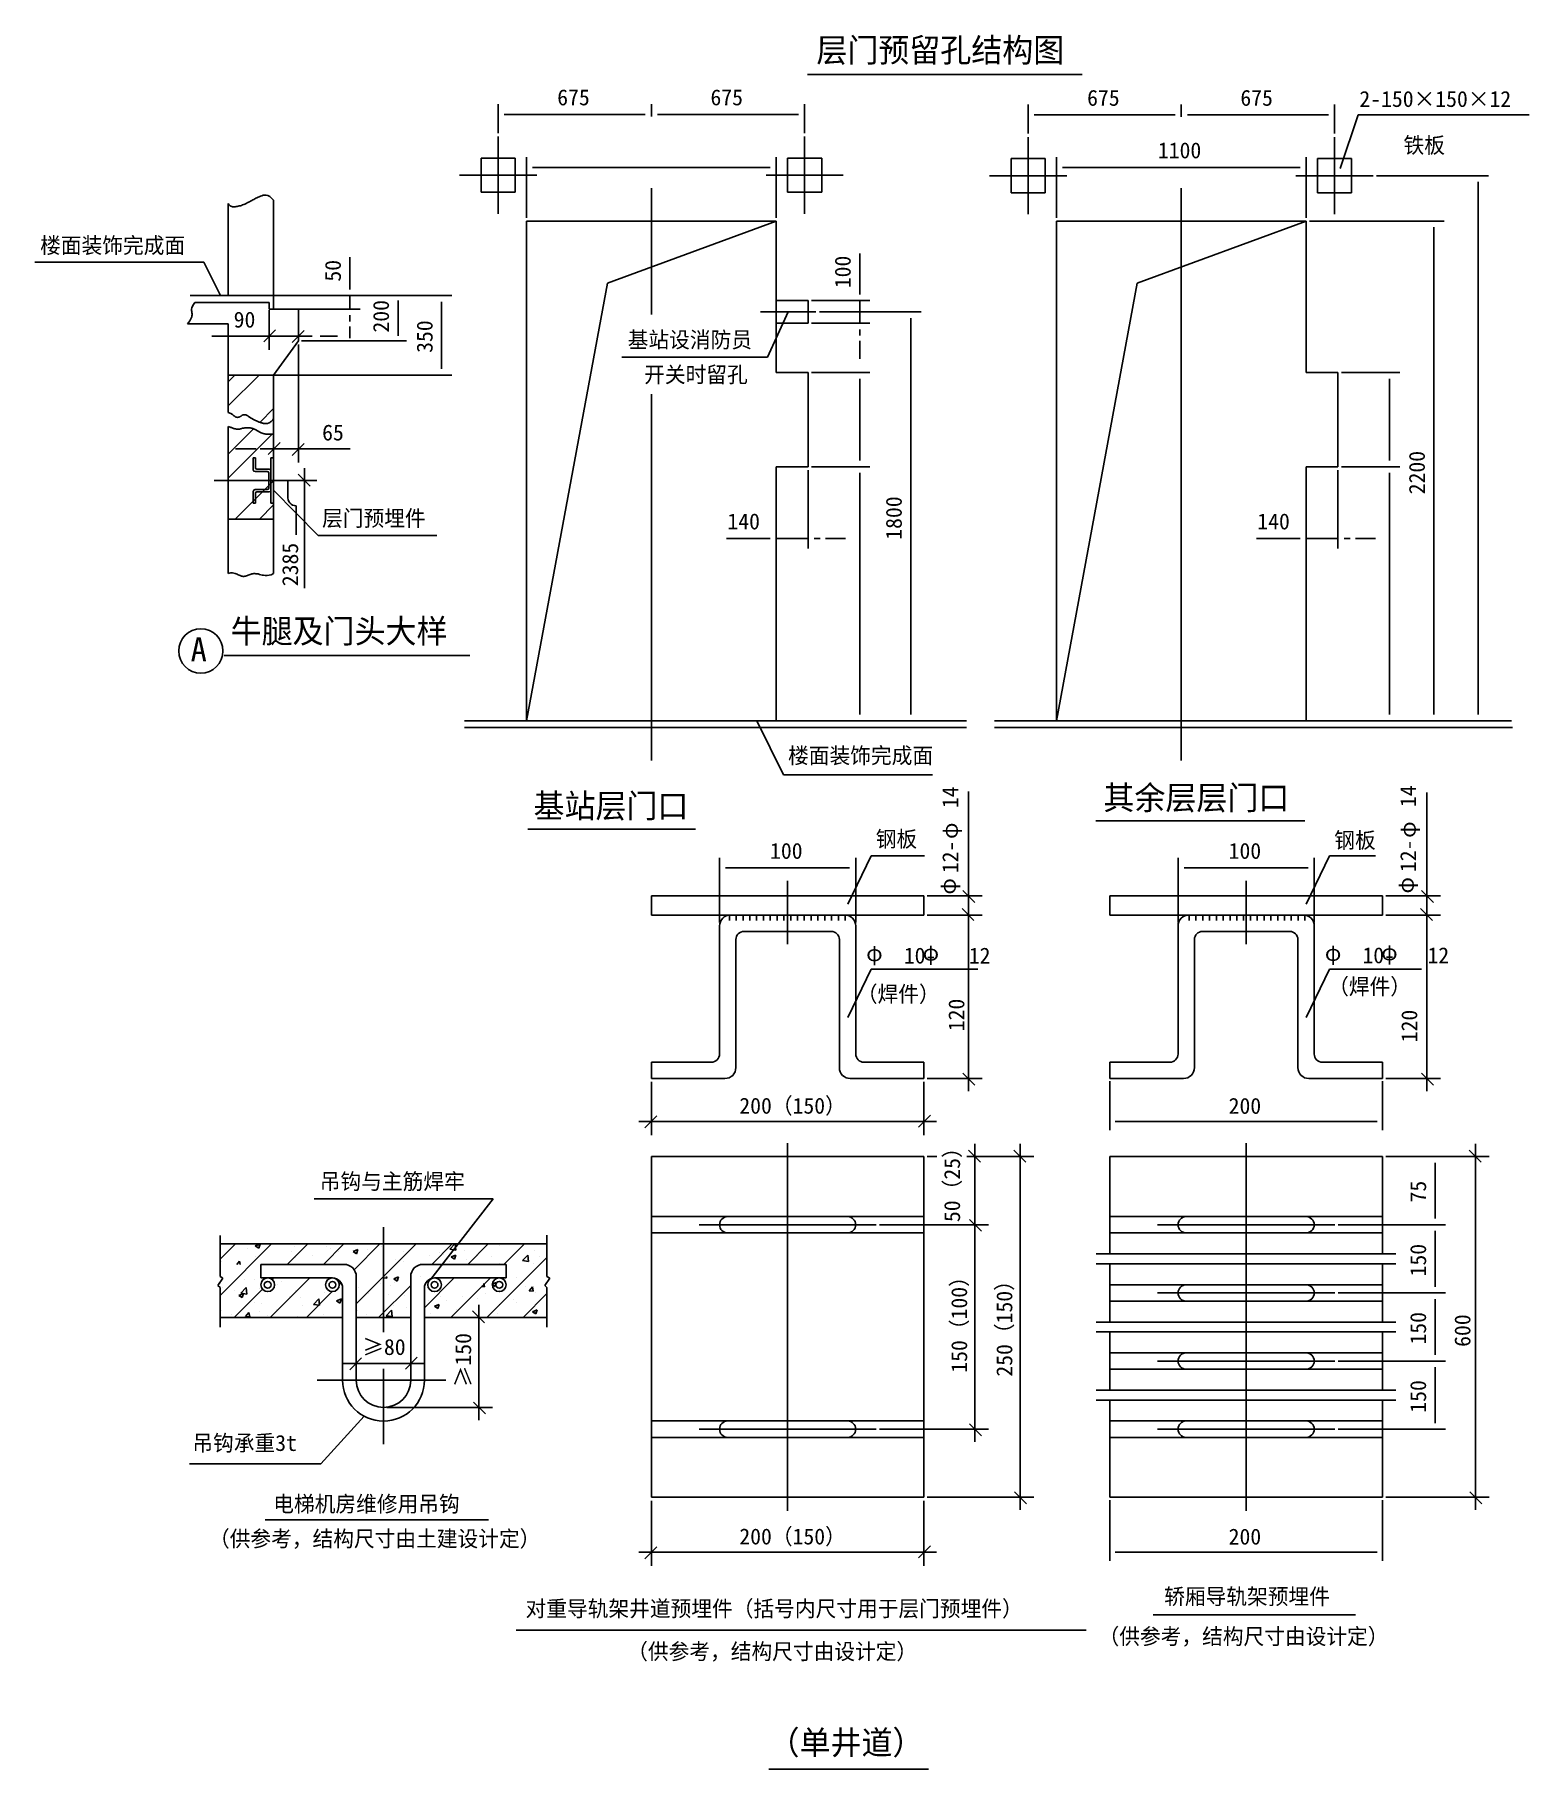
# Model space of a CAD drawing. Header units: metres. Extents: x 707 to 926, y 450 to 705.
import ezdxf

# ---------------------------------------------------------------- set-up
doc = ezdxf.new("R2010")
doc.units = ezdxf.units.M
for name, color, linetype in [('CEN', 1, 'Continuous'), ('DIM', 7, 'Continuous'), ('DSH', 4, 'Continuous'), ('TK', 3, 'Continuous')]:
    doc.layers.add(name, color=color, linetype=linetype)

# ---------------------------------------------------------------- blocks, each defined once
blk = doc.blocks.new('B')
at = {"color": 6}
blk.add_line((-2.34, 0), (2.33, 0), dxfattribs=at)
blk.add_lwpolyline([(-0.99, -1.02), (1.2, 1.18)], dxfattribs=at)
blk = doc.blocks.new('BLK')
at = {"layer": 'DIM', "color": 7}
blk.add_line((-3.2, 0), (-5.2, 0), dxfattribs=at)

msp = doc.modelspace()

# ---------------------------------------------------------------- linework, layer by layer
for p, q in [((735.18, 666.49), (735.18, 679.99)), ((741.85, 664.49), (741.85, 680.49)), ((778.98, 604.09), (778.98, 677.42)), ((778.98, 677.42), (815.66, 677.42)), ((815.66, 677.42), (790.85, 668.3)), ((815.66, 662.42), (815.66, 677.42)), ((856.79, 677.42), (893.47, 677.42)), ((856.79, 604.09), (856.79, 677.42)), ((893.47, 677.42), (868.66, 668.3)), ((893.47, 662.42), (893.47, 677.42)), ((790.85, 668.3), (778.98, 604.09)), ((868.66, 668.3), (856.79, 604.09)), ((730.29, 665.49), (741.18, 665.49)), ((741.18, 664.49), (741.18, 665.49)), ((729.18, 662.33), (735.18, 662.33)), ((735.18, 662.33), (735.18, 654.83)), ((741.18, 664.49), (745.52, 664.49)), ((745.52, 659.83), (745.52, 664.49)), ((745.52, 659.83), (745.52, 664.49)), ((815.66, 655.19), (815.66, 662.42)), ((893.47, 655.19), (893.47, 662.42)), ((741.85, 654.83), (745.52, 659.83)), ((735.18, 650.3), (739.71, 654.83)), ((735.18, 653.84), (736.17, 654.83)), ((735.18, 654.83), (741.85, 654.83)), ((735.18, 654.83), (735.18, 649.33)), ((741.85, 648.38), (741.85, 654.83)), ((815.66, 655.19), (820.32, 655.19)), ((820.32, 641.36), (820.32, 655.19)), ((893.47, 655.19), (898.13, 655.19)), ((898.13, 641.36), (898.13, 655.19)), ((739.83, 647.88), (741.85, 649.9)), ((735.18, 625.67), (735.18, 647.26)), ((735.18, 643.23), (738.88, 646.93)), ((735.18, 639.7), (741.64, 646.15)), ((741.85, 625.67), (741.85, 646.16)), ((738.85, 640.93), (738.85, 642.66)), ((738.85, 642.66), (739.18, 642.66)), ((739.18, 642.66), (739.18, 641.2)), ((741.85, 642.66), (741.45, 642.66)), ((741.45, 642.66), (741.45, 636)), ((741.85, 636), (741.85, 642.66)), ((741.85, 642.66), (741.85, 636)), ((736.22, 633.67), (741.85, 639.29)), ((740.92, 640.66), (739.12, 640.66)), ((741.18, 641), (739.38, 641)), ((741.12, 640.46), (741.12, 638.2)), ((741.85, 639.33), (743.93, 639.33)), ((743.93, 639.33), (743.93, 637.05)), ((815.66, 604.09), (815.66, 641.36)), ((815.66, 641.36), (820.32, 641.36)), ((893.47, 641.36), (898.13, 641.36)), ((893.47, 604.09), (893.47, 641.36)), ((738.85, 637.73), (738.85, 636)), ((740.92, 638), (739.12, 638)), ((739.18, 636), (739.18, 637.47)), ((741.18, 637.67), (739.38, 637.67)), ((738.85, 636), (739.18, 636)), ((739.76, 633.67), (741.85, 635.76)), ((741.45, 636), (741.85, 636)), ((745.15, 635.61), (745.15, 631.35)), ((735.18, 633.67), (741.85, 633.67)), ((734.56, 613.65), (770.67, 613.65)), ((769.89, 603.09), (843.6, 603.09)), ((847.7, 603.09), (923.74, 603.09)), ((862.58, 589.4), (893.26, 589.4)), ((779.18, 588.16), (803.77, 588.16)), ((797.32, 575.56), (797.32, 578.36)), ((797.32, 578.36), (837.32, 578.36)), ((837.32, 578.36), (837.32, 575.56)), ((864.65, 578.36), (904.65, 578.36)), ((864.65, 575.56), (864.65, 578.36)), ((904.65, 578.36), (904.65, 575.56)), ((837.32, 575.56), (797.32, 575.56)), ((808.77, 575.56), (808.77, 574.76)), ((809.77, 575.56), (809.77, 574.76)), ((810.77, 575.56), (810.77, 574.76)), ((811.77, 575.56), (811.77, 574.76)), ((812.77, 575.56), (812.77, 574.76)), ((813.77, 575.56), (813.77, 574.76)), ((814.77, 575.56), (814.77, 574.76)), ((815.77, 575.56), (815.77, 574.76)), ((816.77, 575.56), (816.77, 574.76)), ((817.77, 575.56), (817.77, 574.76)), ((818.77, 575.56), (818.77, 574.76)), ((819.77, 575.56), (819.77, 574.76)), ((820.77, 575.56), (820.77, 574.76)), ((821.77, 575.56), (821.77, 574.76)), ((822.77, 575.56), (822.77, 574.76)), ((823.77, 575.56), (823.77, 574.76)), ((824.77, 575.56), (824.77, 574.76)), ((825.77, 575.56), (825.77, 574.76)), ((904.65, 575.56), (864.65, 575.56)), ((876.28, 575.56), (876.28, 574.76)), ((877.28, 575.56), (877.28, 574.76)), ((878.28, 575.56), (878.28, 574.76)), ((879.28, 575.56), (879.28, 574.76)), ((880.28, 575.56), (880.28, 574.76)), ((881.28, 575.56), (881.28, 574.76)), ((882.28, 575.56), (882.28, 574.76)), ((883.28, 575.56), (883.28, 574.76)), ((884.28, 575.56), (884.28, 574.76)), ((885.28, 575.56), (885.28, 574.76)), ((886.28, 575.56), (886.28, 574.76)), ((887.28, 575.56), (887.28, 574.76)), ((888.28, 575.56), (888.28, 574.76)), ((889.28, 575.56), (889.28, 574.76)), ((890.28, 575.56), (890.28, 574.76)), ((891.28, 575.56), (891.28, 574.76)), ((892.28, 575.56), (892.28, 574.76)), ((893.28, 575.56), (893.28, 574.76)), ((807.32, 573.96), (807.32, 555.16)), ((823.72, 573.16), (810.92, 573.16)), ((827.32, 573.96), (827.32, 555.16)), ((874.65, 573.96), (874.65, 555.16)), ((891.05, 573.16), (878.25, 573.16)), ((894.65, 573.96), (894.65, 555.16)), ((809.72, 571.96), (809.72, 553.16)), ((824.92, 571.96), (824.92, 553.16)), ((877.05, 571.96), (877.05, 553.16)), ((892.25, 571.96), (892.25, 553.16)), ((797.32, 553.96), (806.12, 553.96)), ((797.32, 551.56), (797.32, 553.96)), ((837.32, 553.96), (828.52, 553.96)), ((837.32, 551.56), (837.32, 553.96)), ((864.65, 551.56), (864.65, 553.96)), ((864.65, 553.96), (873.45, 553.96)), ((904.65, 553.96), (895.85, 553.96)), ((904.65, 551.56), (904.65, 553.96)), ((808.12, 551.56), (797.32, 551.56)), ((826.52, 551.56), (837.32, 551.56)), ((875.45, 551.56), (864.65, 551.56)), ((893.85, 551.56), (904.65, 551.56)), ((797.32, 540.09), (837.32, 540.09)), ((797.32, 540.09), (797.32, 490.09)), ((837.32, 540.09), (837.32, 490.09)), ((864.65, 540.09), (864.65, 525.81)), ((864.65, 540.09), (904.65, 540.09)), ((904.65, 540.09), (904.65, 525.81)), ((733.98, 525.02), (736.24, 527.28)), ((733.98, 519.72), (741.55, 527.28)), ((781.98, 527.28), (733.98, 527.28)), ((739.15, 526.98), (739.85, 527.25)), ((739.56, 527.12), (739.56, 527.12)), ((739.65, 526.65), (739.85, 527.25)), ((743.85, 524.28), (746.85, 527.28)), ((749.15, 524.28), (752.15, 527.28)), ((753.67, 523.49), (757.46, 527.28)), ((753.98, 518.5), (762.76, 527.28)), ((760.12, 527.26), (760.12, 527.26)), ((765.06, 524.28), (768.06, 527.28)), ((767.7, 526.49), (768.46, 527.28)), ((768.59, 526.35), (768.49, 527.28)), ((770.37, 524.28), (773.37, 527.28)), ((775.67, 524.28), (778.67, 527.28)), ((734.17, 524.77), (734.17, 524.77)), ((736.44, 524.28), (736.83, 524.75)), ((736.92, 524.28), (736.83, 524.75)), ((738.05, 526.63), (738.05, 526.63)), ((739.15, 526.98), (739.65, 526.65)), ((739.22, 525.41), (739.22, 525.41)), ((744.41, 526.16), (744.41, 526.16)), ((744.9, 526.9), (744.9, 526.9)), ((745.01, 525.27), (745.01, 525.27)), ((747.52, 525.6), (747.52, 525.6)), ((749.55, 526.87), (749.55, 526.87)), ((750.24, 526.67), (750.24, 526.67)), ((751.31, 526.1), (751.31, 526.1)), ((753.53, 526.18), (754.23, 526.45)), ((753.53, 526.18), (754.02, 525.85)), ((754.02, 525.85), (754.23, 526.45)), ((755.58, 526.45), (755.58, 526.45)), ((757.62, 526.93), (757.62, 526.93)), ((759.67, 524.93), (759.67, 524.93)), ((760.91, 526.22), (760.91, 526.22)), ((760.96, 524.67), (760.96, 524.67)), ((764.8, 525.63), (764.8, 525.63)), ((766.25, 526), (766.25, 526)), ((766.79, 525.67), (766.79, 525.67)), ((767.6, 524.65), (767.6, 524.65)), ((767.7, 526.49), (768.59, 526.35)), ((767.9, 525.38), (768.6, 525.65)), ((767.9, 525.38), (768.39, 525.05)), ((768.39, 525.05), (768.6, 525.65)), ((769.85, 526.27), (769.85, 526.27)), ((770.1, 524.98), (770.1, 524.98)), ((771.59, 525.77), (771.59, 525.77)), ((772.63, 526.67), (772.63, 526.67)), ((773.17, 516.48), (781.98, 525.29)), ((773.89, 525.48), (773.89, 525.48)), ((775.05, 527.02), (775.05, 527.02)), ((776.93, 525.55), (776.93, 525.55)), ((778.38, 524.84), (779.15, 525.65)), ((778.38, 524.84), (779.27, 524.7)), ((779.27, 524.7), (779.15, 525.65)), ((780.2, 526.31), (780.2, 526.31)), ((780.85, 525.48), (780.85, 525.48)), ((737.61, 522.01), (737.61, 522.01)), ((738.7, 524.44), (738.7, 524.44)), ((739.1, 522.08), (739.1, 522.08)), ((752.18, 524.28), (739.98, 524.28)), ((739.98, 522.28), (739.98, 524.28)), ((750.48, 522.28), (739.98, 522.28)), ((741.35, 516.48), (747.15, 522.28)), ((741.62, 522.05), (741.85, 522.28)), ((753.98, 507.28), (753.98, 522.48)), ((757.87, 522.29), (758.03, 522.48)), ((757.87, 522.29), (758.47, 522.24)), ((758.47, 522.24), (758.42, 522.48)), ((759.49, 522.16), (760.2, 522.43)), ((759.49, 522.16), (759.99, 521.82)), ((759.99, 521.82), (760.2, 522.43)), ((761.98, 507.28), (761.98, 522.48)), ((763.36, 522.47), (763.36, 522.47)), ((775.98, 524.28), (763.78, 524.28)), ((763.98, 517.9), (768.37, 522.28)), ((775.98, 522.28), (765.48, 522.28)), ((767.87, 516.48), (773.67, 522.28)), ((775.02, 524.48), (775.02, 524.48)), ((775.98, 522.28), (775.98, 524.28)), ((777.57, 522.36), (777.57, 522.36)), ((780.06, 524.4), (780.06, 524.4)), ((864.65, 524.37), (864.65, 515.81)), ((904.65, 524.37), (904.65, 515.81)), ((734.05, 521.44), (734.05, 521.44)), ((734.38, 520.9), (734.38, 520.9)), ((736.05, 516.48), (740.21, 520.64)), ((736.07, 520.5), (736.07, 520.5)), ((736.72, 519.73), (737.42, 520)), ((736.72, 519.73), (737.22, 519.4)), ((737.01, 520.06), (737.79, 520.87)), ((737.01, 520.06), (737.9, 519.92)), ((737.22, 519.4), (737.42, 520)), ((737.63, 520.67), (737.63, 520.67)), ((737.9, 519.92), (737.79, 520.87)), ((739.72, 520.67), (739.72, 520.67)), ((742.38, 521.33), (742.38, 521.33)), ((742.95, 521.79), (742.95, 521.79)), ((744.17, 519.5), (744.17, 519.5)), ((745.06, 520.45), (745.06, 520.45)), ((745.86, 519.47), (745.86, 519.47)), ((746.66, 516.48), (750.46, 520.28)), ((749.3, 520.21), (749.3, 520.21)), ((750.4, 520.22), (750.4, 520.22)), ((751.48, 521.31), (751.75, 521.58)), ((751.98, 507.28), (751.98, 520.78)), ((754.35, 520.85), (754.35, 520.85)), ((755.74, 519.99), (755.74, 519.99)), ((757.26, 516.48), (761.98, 521.2)), ((757.53, 521.47), (757.53, 521.47)), ((758.65, 519.87), (758.65, 519.87)), ((758.97, 521.11), (758.97, 521.11)), ((759.55, 521.6), (759.55, 521.6)), ((761.08, 519.77), (761.08, 519.77)), ((763.98, 507.28), (763.98, 520.78)), ((766.41, 519.54), (766.41, 519.54)), ((769.61, 519.61), (769.61, 519.61)), ((772.38, 521.02), (772.81, 520.98)), ((772.81, 520.98), (772.72, 521.48)), ((773.01, 519.98), (773.01, 519.98)), ((773.87, 521.36), (774.57, 521.63)), ((773.87, 521.36), (774.36, 521.02)), ((774.36, 521.02), (774.57, 521.63)), ((774.81, 520.36), (774.81, 520.36)), ((774.98, 520.44), (774.98, 520.44)), ((778.48, 516.48), (781.98, 519.99)), ((778.84, 520.98), (778.84, 520.98)), ((779.39, 520.41), (779.87, 520.98)), ((779.39, 520.41), (779.98, 520.36)), ((779.98, 520.36), (779.87, 520.98)), ((779.94, 521.07), (779.94, 521.07)), ((780.32, 520.21), (780.32, 520.21)), ((734.2, 517.47), (734.2, 517.47)), ((735.62, 516.93), (735.62, 516.93)), ((737.74, 516.65), (738.22, 517.23)), ((738.34, 516.6), (738.22, 517.23)), ((738.97, 518.75), (738.97, 518.75)), ((739.75, 517.39), (739.75, 517.39)), ((740.03, 518.47), (740.03, 518.47)), ((742.26, 517.71), (742.26, 517.71)), ((746.04, 518.21), (746.04, 518.21)), ((747.68, 518.4), (748.46, 519.22)), ((747.68, 518.4), (748.57, 518.27)), ((748.57, 518.27), (748.46, 519.22)), ((751.09, 518.93), (751.79, 519.2)), ((751.09, 518.93), (751.59, 518.6)), ((751.59, 518.6), (751.79, 519.2)), ((754.23, 517.52), (754.23, 517.52)), ((754.86, 519.37), (754.86, 519.37)), ((755.51, 516.97), (755.51, 516.97)), ((758.36, 516.75), (759.14, 517.56)), ((759.25, 516.61), (759.14, 517.56)), ((759.43, 518.27), (759.43, 518.27)), ((761.35, 517.97), (761.35, 517.97)), ((764.56, 518.97), (764.56, 518.97)), ((764.84, 517.09), (764.84, 517.09)), ((765.46, 518.13), (766.16, 518.4)), ((765.46, 518.13), (765.96, 517.8)), ((765.96, 517.8), (766.16, 518.4)), ((767.18, 518.97), (767.18, 518.97)), ((768.63, 517.59), (768.63, 517.59)), ((771.75, 519.32), (771.75, 519.32)), ((774.68, 517.03), (774.68, 517.03)), ((774.94, 518.42), (774.94, 518.42)), ((777.09, 519.09), (777.09, 519.09)), ((777.44, 518.75), (777.44, 518.75)), ((779.82, 517.74), (779.82, 517.74)), ((779.84, 517.33), (780.54, 517.6)), ((779.84, 517.33), (780.33, 517)), ((780.33, 517), (780.54, 517.6)), ((781.23, 519.25), (781.23, 519.25)), ((751.98, 516.48), (733.98, 516.48)), ((737.74, 516.65), (738.34, 516.6)), ((740.96, 516.71), (740.96, 516.71)), ((745.29, 516.48), (745.39, 516.6)), ((745.42, 516.48), (745.39, 516.6)), ((746.3, 516.48), (746.3, 516.48)), ((749.18, 516.88), (749.18, 516.88)), ((751.96, 516.48), (751.98, 516.5)), ((761.98, 516.48), (753.98, 516.48)), ((758.36, 516.75), (759.25, 516.61)), ((781.98, 516.48), (763.98, 516.48)), ((864.65, 514.37), (864.65, 505.81)), ((904.65, 514.37), (904.65, 505.81)), ((864.65, 504.37), (864.65, 490.09)), ((904.65, 504.37), (904.65, 490.09)), ((797.32, 490.09), (837.32, 490.09)), ((864.65, 490.09), (904.65, 490.09)), ((814.58, 450.16), (837.99, 450.16))]:
    msp.add_line(p, q)
for centre in [(740.98, 521.28), (750.48, 521.28), (765.48, 521.28), (774.98, 521.28)]:
    msp.add_circle(centre, 1)
for centre, radius, start, end in [((739.12, 640.93), 0.27, 180, 270), ((739.38, 641.2), 0.2, 180, 270), ((740.92, 640.46), 0.2, 0, 90), ((741.18, 640.73), 0.27, 0, 90), ((739.12, 637.73), 0.27, 90, 180), ((739.38, 637.47), 0.2, 90, 180), ((740.92, 638.2), 0.2, 270, 0), ((741.18, 637.93), 0.27, 270, 0), ((745.21, 636.9), 1.29, 173.14, 267.38), ((808.92, 573.96), 1.6, 90, 180), ((825.72, 573.96), 1.6, 0, 90), ((876.25, 573.96), 1.6, 90, 180), ((893.05, 573.96), 1.6, 0, 90), ((810.92, 571.96), 1.2, 90, 180), ((823.72, 571.96), 1.2, 0, 90), ((878.25, 571.96), 1.2, 90, 180), ((891.05, 571.96), 1.2, 0, 90), ((806.12, 555.16), 1.2, 270, 0), ((828.52, 555.16), 1.2, 180, 270), ((873.45, 555.16), 1.2, 270, 0), ((895.85, 555.16), 1.2, 180, 270), ((808.12, 553.16), 1.6, 270, 0), ((826.52, 553.16), 1.6, 180, 270), ((875.45, 553.16), 1.6, 270, 0), ((893.85, 553.16), 1.6, 180, 270), ((750.48, 520.78), 1.5, 0, 90), ((752.18, 522.48), 1.8, 0, 90), ((763.78, 522.48), 1.8, 90, 180), ((765.48, 520.78), 1.5, 90, 180), ((757.98, 507.28), 6, 180, 0), ((757.98, 507.28), 4, 180, 0)]:
    msp.add_arc(centre, radius, start, end)
at = {"layer": 'CEN'}
for p, q in [((774.82, 678.5), (774.82, 689.83)), ((819.82, 678.5), (819.82, 689.83)), ((852.63, 678.42), (852.63, 689.76)), ((897.63, 678.42), (897.63, 689.76)), ((780.49, 684.16), (769.15, 684.16)), ((814.15, 684.16), (825.49, 684.16)), ((858.3, 684.09), (846.96, 684.09)), ((891.96, 684.09), (903.3, 684.09)), ((797.32, 663.71), (797.32, 682.25)), ((875.13, 598.26), (875.13, 682.25)), ((729.59, 666.49), (751.47, 666.49)), ((813.32, 664.09), (821.48, 664.09)), ((797.32, 598.26), (797.32, 652.04)), ((733.13, 639.33), (748.17, 639.33)), ((769.89, 604.09), (843.6, 604.09)), ((847.7, 604.09), (923.59, 604.09)), ((817.32, 571.27), (817.32, 580.59)), ((884.65, 571.27), (884.65, 580.59)), ((817.32, 542.09), (817.32, 488.09)), ((884.65, 542.09), (884.65, 488.09)), ((757.98, 514.34), (757.98, 529.74)), ((804.32, 530.09), (830.32, 530.09)), ((871.65, 530.09), (897.65, 530.09)), ((862.65, 525.81), (906.65, 525.81)), ((862.65, 524.37), (906.65, 524.37)), ((871.65, 520.09), (897.65, 520.09)), ((862.65, 515.81), (906.65, 515.81)), ((862.65, 514.37), (906.65, 514.37)), ((871.65, 510.09), (897.65, 510.09)), ((748.25, 507.28), (767.12, 507.28)), ((757.98, 497.88), (757.98, 508.94)), ((862.65, 505.81), (906.65, 505.81)), ((862.65, 504.37), (906.65, 504.37)), ((804.32, 500.09), (830.32, 500.09)), ((871.65, 500.09), (897.65, 500.09))]:
    msp.add_line(p, q, dxfattribs=at)
at = {"layer": 'DIM'}
for p, q in [((820.26, 698.94), (860.55, 698.94)), ((774.82, 690.33), (774.82, 694.59)), ((775.72, 693.09), (796.42, 693.09)), ((797.32, 692.8), (797.32, 694.59)), ((797.32, 692.8), (797.32, 694.59)), ((818.92, 693.09), (798.22, 693.09)), ((819.82, 690.33), (819.82, 694.59)), ((852.63, 690.26), (852.63, 694.52)), ((853.53, 693.02), (874.23, 693.02)), ((875.13, 692.73), (875.13, 694.52)), ((875.13, 692.73), (875.13, 694.52)), ((896.73, 693.02), (876.03, 693.02)), ((897.63, 690.26), (897.63, 694.52)), ((898.47, 685.14), (901.1, 693.02)), ((901.1, 693.02), (926.23, 693.02)), ((778.98, 677.92), (778.98, 686.81)), ((814.76, 685.31), (779.88, 685.31)), ((815.66, 677.92), (815.66, 686.81)), ((856.79, 677.92), (856.79, 686.81)), ((892.57, 685.31), (857.69, 685.31)), ((893.47, 677.92), (893.47, 686.81)), ((903.8, 684.09), (920.22, 684.09)), ((918.72, 683.19), (918.72, 604.99)), ((735.18, 679.99), (735.27, 679.85)), ((735.27, 679.85), (735.36, 679.75)), ((737.3, 679.79), (737.47, 679.86)), ((737.47, 679.86), (737.64, 679.93)), ((737.64, 679.93), (737.81, 680.01)), ((737.81, 680.01), (737.98, 680.09)), ((737.98, 680.09), (738.14, 680.18)), ((738.14, 680.18), (738.31, 680.26)), ((738.31, 680.26), (738.47, 680.35)), ((738.47, 680.35), (738.63, 680.44)), ((738.63, 680.44), (738.79, 680.52)), ((738.79, 680.52), (738.94, 680.61)), ((738.94, 680.61), (739.09, 680.69)), ((739.09, 680.69), (739.24, 680.77)), ((739.24, 680.77), (739.4, 680.85)), ((739.4, 680.85), (739.56, 680.93)), ((739.56, 680.93), (739.73, 681)), ((739.73, 681), (739.91, 681.08)), ((739.91, 681.08), (740.1, 681.15)), ((740.1, 681.15), (740.31, 681.21)), ((740.31, 681.21), (740.53, 681.23)), ((740.53, 681.23), (740.76, 681.22)), ((740.76, 681.22), (741.01, 681.16)), ((741.01, 681.16), (741.27, 681.02)), ((741.27, 681.02), (741.55, 680.8)), ((741.55, 680.8), (741.85, 680.49)), ((735.36, 679.75), (735.46, 679.66)), ((735.46, 679.66), (735.57, 679.6)), ((735.57, 679.6), (735.69, 679.56)), ((735.69, 679.56), (735.81, 679.54)), ((735.81, 679.54), (735.94, 679.53)), ((735.94, 679.53), (736.07, 679.53)), ((736.07, 679.53), (736.21, 679.54)), ((736.21, 679.54), (736.36, 679.55)), ((736.36, 679.55), (736.5, 679.57)), ((736.5, 679.57), (736.66, 679.6)), ((736.66, 679.6), (736.81, 679.64)), ((736.81, 679.64), (736.97, 679.68)), ((736.97, 679.68), (737.13, 679.73)), ((737.13, 679.73), (737.3, 679.79)), ((893.97, 677.42), (913.72, 677.42)), ((912.22, 604.99), (912.22, 676.52)), ((827.91, 667.56), (827.91, 672.65)), ((706.76, 671.39), (731.58, 671.39)), ((731.58, 671.39), (734.05, 666.49)), ((753.05, 668.29), (753.05, 672.13)), ((753.05, 667.39), (753.05, 668.29)), ((827.91, 666.66), (827.91, 667.56)), ((729.8, 664.5), (729.84, 664.71)), ((729.84, 664.71), (729.93, 664.94)), ((729.93, 664.94), (730.07, 665.2)), ((730.07, 665.2), (730.29, 665.49)), ((746.51, 666.49), (754.55, 666.49)), ((746.6, 666.49), (761.38, 666.49)), ((753.05, 664.49), (753.05, 666.49)), ((754.58, 666.49), (768.02, 666.49)), ((760.14, 665.75), (760.14, 660.57)), ((766.52, 665.59), (766.52, 655.73)), ((820.82, 665.76), (829.41, 665.76)), ((827.91, 662.42), (827.91, 665.76)), ((729.18, 662.33), (729.38, 662.58)), ((729.38, 662.58), (729.54, 662.8)), ((729.54, 662.8), (729.66, 663)), ((729.66, 663), (729.75, 663.18)), ((729.75, 663.18), (729.82, 663.35)), ((729.8, 664.31), (729.8, 664.5)), ((729.82, 664.13), (729.8, 664.31)), ((729.85, 663.97), (729.82, 664.13)), ((729.82, 663.35), (729.86, 663.51)), ((729.87, 663.82), (729.85, 663.97)), ((729.86, 663.51), (729.87, 663.67)), ((729.87, 663.67), (729.87, 663.82)), ((741.18, 664.33), (741.18, 658.54)), ((745.52, 664.49), (754.55, 664.49)), ((745.52, 660.33), (745.52, 662.54)), ((753.05, 663.59), (753.05, 662.69)), ((817.4, 664.09), (814.35, 657.45)), ((820.82, 662.42), (829.41, 662.42)), ((821.98, 664.09), (836.91, 664.09)), ((835.41, 663.19), (835.41, 604.99)), ((739.18, 660.54), (732.77, 660.54)), ((737.98, 660.54), (735.98, 660.54)), ((740.18, 660.54), (739.18, 660.54)), ((741.18, 660.54), (745.52, 660.54)), ((745.93, 659.83), (761.38, 659.83)), ((746.52, 660.54), (747.52, 660.54)), ((748.68, 660.54), (751.22, 660.54)), ((748.72, 660.54), (750.72, 660.54)), ((753.05, 661.61), (753.05, 660.22)), ((827.91, 661.52), (827.91, 660.62)), ((745.52, 659.33), (745.52, 641.97)), ((814.35, 657.45), (792.97, 657.45)), ((827.91, 659.22), (827.91, 657.19)), ((741.85, 654.83), (768.02, 654.83)), ((820.82, 655.19), (829.41, 655.19)), ((898.63, 655.19), (907.22, 655.19)), ((741.85, 654.33), (741.85, 641.97)), ((827.91, 654.29), (827.91, 642.26)), ((905.72, 654.29), (905.72, 642.26)), ((735.18, 649.33), (735.32, 649.29)), ((735.18, 647.26), (735.34, 647.22)), ((735.32, 649.29), (735.44, 649.25)), ((735.34, 647.22), (735.47, 647.18)), ((735.44, 649.25), (735.55, 649.2)), ((735.47, 647.18), (735.57, 647.14)), ((735.55, 649.2), (735.64, 649.14)), ((735.57, 647.14), (735.67, 647.11)), ((735.64, 649.14), (735.72, 649.09)), ((735.67, 647.11), (735.74, 647.08)), ((735.72, 649.09), (735.8, 649.03)), ((735.74, 647.08), (735.81, 647.05)), ((735.8, 649.03), (735.86, 648.98)), ((735.81, 647.05), (735.87, 647.02)), ((735.86, 648.98), (735.92, 648.93)), ((735.87, 647.02), (735.93, 647)), ((735.92, 648.93), (735.97, 648.88)), ((735.93, 647), (735.98, 646.98)), ((735.97, 648.88), (736.03, 648.83)), ((735.98, 646.98), (736.04, 646.96)), ((736.03, 648.83), (736.08, 648.79)), ((736.04, 646.96), (736.1, 646.95)), ((736.08, 648.79), (736.13, 648.75)), ((736.1, 646.95), (736.15, 646.94)), ((736.13, 648.75), (736.18, 648.72)), ((736.15, 646.94), (736.21, 646.93)), ((736.18, 648.72), (736.22, 648.69)), ((736.21, 646.93), (736.26, 646.92)), ((736.22, 648.69), (736.27, 648.67)), ((736.26, 646.92), (736.32, 646.91)), ((736.27, 648.67), (736.32, 648.65)), ((736.32, 648.65), (736.37, 648.63)), ((736.32, 646.91), (736.37, 646.9)), ((736.37, 648.63), (736.42, 648.62)), ((736.37, 646.9), (736.43, 646.89)), ((736.42, 648.62), (736.47, 648.62)), ((736.43, 646.89), (736.48, 646.89)), ((736.47, 648.62), (736.53, 648.61)), ((736.48, 646.89), (736.53, 646.88)), ((736.53, 648.61), (736.58, 648.61)), ((736.53, 646.88), (736.59, 646.87)), ((736.58, 648.61), (736.63, 648.62)), ((736.59, 646.87), (736.64, 646.87)), ((736.63, 648.62), (736.69, 648.63)), ((736.64, 646.87), (736.69, 646.87)), ((736.69, 648.63), (736.74, 648.64)), ((736.69, 646.87), (736.74, 646.87)), ((736.74, 648.64), (736.79, 648.66)), ((736.74, 646.87), (736.8, 646.88)), ((736.79, 648.66), (736.84, 648.68)), ((736.8, 646.88), (736.85, 646.89)), ((736.84, 648.68), (736.89, 648.7)), ((736.85, 646.89), (736.9, 646.9)), ((736.89, 648.7), (736.93, 648.73)), ((736.9, 646.9), (736.95, 646.92)), ((736.93, 648.73), (736.98, 648.75)), ((736.95, 646.92), (737.01, 646.94)), ((736.98, 648.75), (737.02, 648.78)), ((737.01, 646.94), (737.06, 646.95)), ((737.02, 648.78), (737.07, 648.81)), ((737.06, 646.95), (737.11, 646.97)), ((737.07, 648.81), (737.11, 648.84)), ((737.11, 648.84), (737.15, 648.87)), ((737.11, 646.97), (737.16, 646.99)), ((737.15, 648.87), (737.2, 648.89)), ((737.16, 646.99), (737.21, 647.01)), ((737.2, 648.89), (737.24, 648.92)), ((737.21, 647.01), (737.26, 647.02)), ((737.24, 648.92), (737.28, 648.94)), ((737.26, 647.02), (737.31, 647.03)), ((737.28, 648.94), (737.32, 648.96)), ((737.31, 647.03), (737.37, 647.04)), ((737.32, 648.96), (737.37, 648.98)), ((737.37, 648.98), (737.42, 648.99)), ((737.37, 647.04), (737.42, 647.04)), ((737.42, 648.99), (737.47, 649)), ((737.42, 647.04), (737.47, 647.05)), ((737.47, 649), (737.53, 649)), ((737.47, 647.05), (737.52, 647.05)), ((737.52, 647.05), (737.57, 647.06)), ((737.53, 649), (737.59, 649)), ((737.57, 647.06), (737.63, 647.06)), ((737.59, 649), (737.65, 648.99)), ((737.63, 647.06), (737.68, 647.07)), ((737.65, 648.99), (737.71, 648.98)), ((737.68, 647.07), (737.74, 647.08)), ((737.71, 648.98), (737.78, 648.96)), ((737.74, 647.08), (737.79, 647.08)), ((737.78, 648.96), (737.85, 648.94)), ((737.79, 647.08), (737.85, 647.09)), ((737.85, 648.94), (737.91, 648.91)), ((737.85, 647.09), (737.91, 647.1)), ((737.91, 648.91), (737.98, 648.88)), ((737.91, 647.1), (737.97, 647.1)), ((737.97, 647.1), (738.03, 647.1)), ((737.98, 648.88), (738.05, 648.84)), ((738.03, 647.1), (738.09, 647.1)), ((738.05, 648.84), (738.11, 648.8)), ((738.09, 647.1), (738.16, 647.1)), ((738.11, 648.8), (738.18, 648.75)), ((738.16, 647.1), (738.22, 647.09)), ((738.18, 648.75), (738.25, 648.7)), ((738.22, 647.09), (738.29, 647.09)), ((738.25, 648.7), (738.32, 648.65)), ((738.29, 647.09), (738.36, 647.08)), ((738.32, 648.65), (738.39, 648.59)), ((738.36, 647.08), (738.43, 647.06)), ((738.39, 648.59), (738.47, 648.54)), ((738.43, 647.06), (738.5, 647.05)), ((738.47, 648.54), (738.55, 648.49)), ((738.5, 647.05), (738.57, 647.03)), ((738.55, 648.49), (738.63, 648.43)), ((738.57, 647.03), (738.65, 647.01)), ((738.63, 648.43), (738.72, 648.38)), ((738.65, 647.01), (738.73, 646.98)), ((738.72, 648.38), (738.81, 648.33)), ((738.73, 646.98), (738.81, 646.96)), ((738.81, 648.33), (738.91, 648.29)), ((738.81, 646.96), (738.89, 646.93)), ((738.89, 646.93), (738.97, 646.9)), ((738.91, 648.29), (739, 648.24)), ((738.97, 646.9), (739.06, 646.86)), ((739, 648.24), (739.1, 648.19)), ((739.06, 646.86), (739.15, 646.82)), ((739.1, 648.19), (739.2, 648.15)), ((739.15, 646.82), (739.23, 646.78)), ((739.2, 648.15), (739.31, 648.1)), ((739.23, 646.78), (739.32, 646.74)), ((739.31, 648.1), (739.41, 648.05)), ((739.41, 648.05), (739.51, 648.01)), ((739.51, 648.01), (739.61, 647.97)), ((739.61, 647.97), (739.72, 647.92)), ((739.72, 647.92), (739.82, 647.89)), ((739.82, 647.89), (739.91, 647.85)), ((739.91, 647.85), (740.01, 647.82)), ((740.01, 647.82), (740.1, 647.79)), ((740.1, 647.79), (740.19, 647.76)), ((740.19, 647.76), (740.28, 647.74)), ((740.28, 647.74), (740.36, 647.73)), ((740.36, 647.73), (740.44, 647.71)), ((740.44, 647.71), (740.51, 647.7)), ((740.51, 647.7), (740.59, 647.7)), ((740.59, 647.7), (740.66, 647.7)), ((740.66, 647.7), (740.73, 647.7)), ((740.73, 647.7), (740.79, 647.7)), ((740.79, 647.7), (740.86, 647.71)), ((740.86, 647.71), (740.92, 647.72)), ((740.92, 647.72), (740.98, 647.73)), ((740.98, 647.73), (741.04, 647.75)), ((741.04, 647.75), (741.1, 647.77)), ((741.1, 647.77), (741.16, 647.79)), ((741.16, 647.79), (741.21, 647.82)), ((741.21, 647.82), (741.27, 647.85)), ((741.27, 647.85), (741.33, 647.89)), ((741.33, 647.89), (741.4, 647.94)), ((741.4, 647.94), (741.47, 648)), ((741.47, 648), (741.54, 648.07)), ((741.54, 648.07), (741.63, 648.15)), ((741.63, 648.15), (741.73, 648.25)), ((741.73, 648.25), (741.85, 648.38)), ((739.32, 646.74), (739.4, 646.69)), ((739.4, 646.69), (739.49, 646.64)), ((739.49, 646.64), (739.57, 646.59)), ((739.57, 646.59), (739.66, 646.54)), ((739.66, 646.54), (739.74, 646.49)), ((739.74, 646.49), (739.82, 646.45)), ((739.82, 646.45), (739.9, 646.4)), ((739.9, 646.4), (739.98, 646.36)), ((739.98, 646.36), (740.05, 646.33)), ((740.05, 646.33), (740.13, 646.3)), ((740.13, 646.3), (740.2, 646.27)), ((740.2, 646.27), (740.27, 646.25)), ((740.27, 646.25), (740.35, 646.23)), ((740.35, 646.23), (740.42, 646.21)), ((740.42, 646.21), (740.5, 646.2)), ((740.5, 646.2), (740.58, 646.18)), ((740.58, 646.18), (740.67, 646.17)), ((740.67, 646.17), (740.77, 646.16)), ((740.77, 646.16), (740.88, 646.15)), ((740.88, 646.15), (741.01, 646.14)), ((741.01, 646.14), (741.17, 646.14)), ((741.17, 646.14), (741.36, 646.14)), ((741.36, 646.14), (741.58, 646.15)), ((741.58, 646.15), (741.85, 646.16)), ((739.26, 643.97), (736.24, 643.97)), ((738.65, 643.97), (736.65, 643.97)), ((740.85, 643.97), (739.85, 643.97)), ((745.52, 643.97), (741.85, 643.97)), ((746.52, 643.97), (747.52, 643.97)), ((747.52, 643.97), (753.1, 643.97)), ((748.72, 643.97), (750.72, 643.97)), ((815.66, 640.86), (815.66, 629.34)), ((820.32, 640.86), (820.32, 629.34)), ((820.82, 641.36), (829.41, 641.36)), ((820.82, 641.36), (829.41, 641.36)), ((827.91, 640.46), (827.91, 604.99)), ((893.47, 640.86), (893.47, 629.34)), ((898.13, 640.86), (898.13, 629.34)), ((898.63, 641.36), (907.22, 641.36)), ((898.63, 641.36), (907.22, 641.36)), ((905.72, 640.46), (905.72, 604.99)), ((741.85, 637.91), (748.38, 631.26)), ((746.38, 638.3), (746.38, 623.53)), ((746.38, 636.1), (746.38, 634.1)), ((748.38, 631.26), (765.79, 631.26)), ((813.86, 630.84), (808.35, 630.84)), ((814.76, 630.84), (813.86, 630.84)), ((820.32, 630.84), (815.66, 630.84)), ((821.22, 630.84), (822.12, 630.84)), ((823.52, 630.84), (825.83, 630.84)), ((891.67, 630.84), (886.16, 630.84)), ((892.57, 630.84), (891.67, 630.84)), ((898.13, 630.84), (893.47, 630.84)), ((899.03, 630.84), (899.93, 630.84)), ((901.33, 630.84), (903.64, 630.84)), ((735.18, 625.67), (735.33, 625.75)), ((735.33, 625.75), (735.49, 625.8)), ((735.49, 625.8), (735.66, 625.81)), ((735.66, 625.81), (735.83, 625.8)), ((735.83, 625.8), (736, 625.76)), ((736, 625.76), (736.18, 625.71)), ((736.18, 625.71), (736.35, 625.65)), ((736.35, 625.65), (736.5, 625.59)), ((736.5, 625.59), (736.65, 625.52)), ((736.65, 625.52), (736.78, 625.46)), ((736.78, 625.46), (736.91, 625.4)), ((736.91, 625.4), (737.03, 625.35)), ((737.03, 625.35), (737.14, 625.31)), ((737.14, 625.31), (737.25, 625.28)), ((737.25, 625.28), (737.37, 625.26)), ((737.37, 625.26), (737.48, 625.26)), ((737.48, 625.26), (737.6, 625.28)), ((737.6, 625.28), (737.73, 625.31)), ((737.73, 625.31), (737.85, 625.35)), ((737.85, 625.35), (737.99, 625.4)), ((737.99, 625.4), (738.12, 625.45)), ((738.12, 625.45), (738.25, 625.5)), ((738.25, 625.5), (738.39, 625.55)), ((738.39, 625.55), (738.53, 625.6)), ((738.53, 625.6), (738.66, 625.63)), ((738.66, 625.63), (738.8, 625.65)), ((738.8, 625.65), (738.95, 625.67)), ((738.95, 625.67), (739.09, 625.67)), ((739.09, 625.67), (739.24, 625.66)), ((739.24, 625.66), (739.4, 625.65)), ((739.4, 625.65), (739.57, 625.62)), ((739.57, 625.62), (739.75, 625.57)), ((739.75, 625.57), (739.95, 625.52)), ((739.95, 625.52), (740.15, 625.47)), ((740.15, 625.47), (740.38, 625.43)), ((740.38, 625.43), (740.62, 625.4)), ((740.62, 625.4), (740.89, 625.4)), ((740.89, 625.4), (741.18, 625.44)), ((741.18, 625.44), (741.5, 625.52)), ((741.5, 625.52), (741.85, 625.67)), ((812.81, 604.09), (816.72, 596.16)), ((816.16, 604.09), (829.41, 604.09)), ((816.16, 604.09), (836.91, 604.09)), ((893.97, 604.09), (913.72, 604.09)), ((893.97, 604.09), (907.22, 604.09)), ((903.8, 604.09), (920.22, 604.09)), ((816.72, 596.16), (838.58, 596.16)), ((843.87, 579.96), (843.87, 593.71)), ((911.2, 579.96), (911.2, 593.54)), ((807.32, 574.46), (807.32, 583.98)), ((826.14, 577.17), (829.57, 584.26)), ((827.32, 574.46), (827.32, 583.98)), ((829.57, 584.26), (837.4, 584.26)), ((874.65, 574.46), (874.65, 583.98)), ((893.47, 577.17), (896.9, 584.26)), ((894.65, 574.46), (894.65, 583.98)), ((896.9, 584.26), (903.62, 584.26)), ((808.22, 582.48), (826.42, 582.48)), ((875.55, 582.48), (893.75, 582.48)), ((837.82, 578.36), (845.87, 578.36)), ((843.87, 579.16), (843.87, 579.96)), ((843.87, 578.36), (843.87, 575.56)), ((905.15, 578.36), (913.2, 578.36)), ((911.2, 579.16), (911.2, 579.96)), ((911.2, 578.36), (911.2, 575.56)), ((837.82, 575.56), (845.87, 575.56)), ((837.82, 575.56), (845.87, 575.56)), ((905.15, 575.56), (913.2, 575.56)), ((905.15, 575.56), (913.2, 575.56)), ((843.87, 574.76), (843.87, 563.56)), ((843.87, 574.76), (843.87, 573.96)), ((911.2, 574.76), (911.2, 563.56)), ((911.2, 574.76), (911.2, 573.96)), ((826.14, 560.52), (829.57, 567.6)), ((829.57, 567.6), (845.27, 567.6)), ((893.47, 560.52), (896.9, 567.6)), ((896.9, 567.6), (910.39, 567.6)), ((843.87, 552.36), (843.87, 563.56)), ((911.2, 552.36), (911.2, 563.56)), ((797.32, 551.06), (797.32, 543.25)), ((837.32, 551.06), (837.32, 543.25)), ((837.82, 551.56), (845.87, 551.56)), ((864.65, 551.15), (864.65, 544)), ((904.65, 551.15), (904.65, 544)), ((905.15, 551.56), (913.2, 551.56)), ((798.12, 545.25), (817.32, 545.25)), ((836.52, 545.25), (817.32, 545.25)), ((903.91, 545.25), (865.4, 545.25)), ((837.82, 540.09), (839.23, 540.09)), ((843.63, 540.09), (853.46, 540.09)), ((905.15, 540.09), (913.9, 540.09)), ((905.15, 540.09), (920.33, 540.09)), ((844.83, 539.29), (844.83, 535.09)), ((851.46, 539.29), (851.46, 515.09)), ((912.4, 539.19), (912.4, 530.99)), ((918.33, 539.09), (918.33, 515.09)), ((844.83, 530.89), (844.83, 535.09)), ((774.08, 533.91), (747.79, 533.91)), ((764.91, 522.1), (774.08, 533.91)), ((830.82, 530.09), (846.83, 530.09)), ((830.82, 530.09), (846.83, 530.09)), ((898.15, 530.09), (913.9, 530.09)), ((898.15, 530.09), (913.9, 530.09)), ((733.98, 522.48), (733.98, 528.51)), ((781.98, 522.48), (781.98, 528.57)), ((844.83, 529.29), (844.83, 515.09)), ((912.4, 529.19), (912.4, 520.99)), ((733.66, 521.2), (734.4, 522.25)), ((734.4, 522.25), (733.98, 522.48)), ((781.66, 521.2), (782.4, 522.25)), ((782.4, 522.25), (781.98, 522.48)), ((733.98, 520.9), (733.66, 521.2)), ((733.98, 515.05), (733.98, 520.9)), ((781.98, 520.9), (781.66, 521.2)), ((781.98, 515.05), (781.98, 520.9)), ((898.15, 520.09), (913.9, 520.09)), ((898.15, 520.09), (913.9, 520.09)), ((912.4, 519.19), (912.4, 510.99)), ((770.1, 516.48), (774, 516.48)), ((772, 504.08), (772, 515.68)), ((844.83, 500.89), (844.83, 515.09)), ((851.46, 490.89), (851.46, 515.09)), ((918.33, 491.09), (918.33, 515.09)), ((753.98, 508.51), (753.98, 511.73)), ((754.78, 509.73), (761.18, 509.73)), ((761.98, 508.51), (761.98, 511.73)), ((898.15, 510.09), (913.9, 510.09)), ((898.15, 510.09), (913.9, 510.09)), ((912.4, 509.19), (912.4, 500.99)), ((755.14, 502), (748.78, 495)), ((758.48, 503.28), (774, 503.28)), ((830.82, 500.09), (846.83, 500.09)), ((898.15, 500.09), (913.9, 500.09)), ((748.78, 495), (729.51, 495)), ((797.32, 489.59), (797.32, 480.02)), ((837.32, 489.59), (837.32, 480.02)), ((837.82, 490.09), (853.46, 490.09)), ((864.65, 489.67), (864.65, 480.78)), ((904.65, 489.67), (904.65, 480.78)), ((905.15, 490.09), (920.33, 490.09)), ((740.6, 486.8), (773.39, 486.8)), ((798.12, 482.02), (817.32, 482.02)), ((836.52, 482.02), (817.32, 482.02)), ((865.4, 482.02), (903.91, 482.02)), ((871, 472.85), (900.7, 472.85)), ((777.45, 470.59), (861.18, 470.59))]:
    msp.add_line(p, q, dxfattribs=at)
msp.add_circle((731.16, 614.32), 3.25, dxfattribs=at)
for centre, start, end in [((740.98, 521.28), 0, 180), ((740.98, 521.28), 180, 0), ((750.48, 521.28), 0, 180), ((750.48, 521.28), 180, 0), ((765.48, 521.28), 0, 180), ((765.48, 521.28), 180, 0), ((774.98, 521.28), 0, 180), ((774.98, 521.28), 180, 0)]:
    msp.add_arc(centre, 0.5, start, end, dxfattribs=at)
at = {"layer": 'DSH'}
for p, q in [((772.32, 686.66), (777.32, 686.66)), ((772.32, 681.66), (772.32, 686.66)), ((777.32, 681.66), (777.32, 686.66)), ((822.32, 686.66), (817.32, 686.66)), ((817.32, 681.66), (817.32, 686.66)), ((822.32, 681.66), (822.32, 686.66)), ((850.13, 681.59), (850.13, 686.59)), ((850.13, 686.59), (855.13, 686.59)), ((855.13, 681.59), (855.13, 686.59)), ((895.13, 681.59), (895.13, 686.59)), ((900.13, 686.59), (895.13, 686.59)), ((900.13, 681.59), (900.13, 686.59)), ((772.32, 681.66), (777.32, 681.66)), ((822.32, 681.66), (817.32, 681.66)), ((850.13, 681.59), (855.13, 681.59)), ((900.13, 681.59), (895.13, 681.59)), ((815.66, 665.76), (820.32, 665.76)), ((820.32, 662.42), (820.32, 665.76)), ((815.66, 662.42), (820.32, 662.42)), ((797.32, 531.29), (837.32, 531.29)), ((864.65, 531.29), (904.65, 531.29)), ((837.32, 528.89), (797.32, 528.89)), ((904.65, 528.89), (864.65, 528.89)), ((864.65, 521.29), (904.65, 521.29)), ((904.65, 518.89), (864.65, 518.89)), ((864.65, 511.29), (904.65, 511.29)), ((904.65, 508.89), (864.65, 508.89)), ((837.32, 501.29), (797.32, 501.29)), ((904.65, 501.29), (864.65, 501.29)), ((797.32, 498.89), (837.32, 498.89)), ((864.65, 498.89), (904.65, 498.89))]:
    msp.add_line(p, q, dxfattribs=at)
for centre, start, end in [((808.52, 530.09), 90, 270), ((826.12, 530.09), 270, 90), ((875.85, 530.09), 90, 270), ((893.45, 530.09), 270, 90), ((875.85, 520.09), 90, 270), ((893.45, 520.09), 270, 90), ((875.85, 510.09), 90, 270), ((893.45, 510.09), 270, 90), ((808.52, 500.09), 90, 270), ((826.12, 500.09), 270, 90), ((875.85, 500.09), 90, 270), ((893.45, 500.09), 270, 90)]:
    msp.add_arc(centre, 1.2, start, end, dxfattribs=at)

# ---------------------------------------------------------------- block references
at = {"layer": 'DIM', "xscale": 0.8, "yscale": 0.8, "zscale": 0.8}
for name, p, rotation in [('BLK', (774.82, 693.09), 180), ('BLK', (797.32, 693.09), 180), ('BLK', (852.63, 693.02), 180), ('BLK', (875.13, 693.02), 180), ('BLK', (778.98, 685.31), 180), ('BLK', (856.79, 685.31), 180), ('BLK', (918.72, 684.09), 90), ('BLK', (912.22, 677.42), 90), ('BLK', (753.05, 666.49), 270), ('BLK', (827.91, 665.76), 270), ('BLK', (760.14, 659.83), 270), ('BLK', (760.14, 666.49), 90), ('BLK', (766.52, 666.49), 90), ('B', (745.52, 660.54), 180), ('BLK', (753.05, 664.49), 90), ('BLK', (827.91, 662.42), 90), ('BLK', (835.41, 664.09), 90), ('BLK', (766.52, 654.83), 270), ('BLK', (827.91, 655.19), 90), ('BLK', (905.72, 655.19), 90), ('B', (745.52, 643.97), 180), ('BLK', (905.72, 641.36), 270), ('B', (746.38, 639.3), 90), ('BLK', (827.91, 641.36), 90), ('BLK', (820.32, 630.84), 180), ('BLK', (898.13, 630.84), 180), ('BLK', (827.91, 604.09), 270), ('BLK', (835.41, 604.09), 270), ('BLK', (905.72, 604.09), 270), ('BLK', (912.22, 604.09), 270), ('BLK', (918.72, 604.09), 270), ('BLK', (807.32, 582.48), 180), ('BLK', (874.65, 582.48), 180), ('B', (843.87, 578.36), 270), ('B', (911.2, 578.36), 270), ('B', (843.87, 575.56), 90), ('B', (911.2, 575.56), 90), ('B', (843.87, 551.56), 270), ('B', (911.2, 551.56), 270), ('B', (797.32, 545.25), 180), ('BLK', (864.65, 545.25), 180), ('B', (844.83, 540.09), 90), ('B', (851.46, 540.09), 90), ('B', (918.33, 540.09), 90), ('BLK', (912.4, 540.09), 90), ('BLK', (912.4, 530.09), 270), ('B', (844.83, 530.09), 270), ('BLK', (912.4, 520.09), 270), ('B', (772, 516.48), 90), ('BLK', (912.4, 510.09), 270), ('B', (753.98, 509.73), 180), ('B', (772, 503.28), 270), ('BLK', (912.4, 500.09), 270), ('B', (844.83, 500.09), 270), ('B', (851.46, 490.09), 270), ('B', (918.33, 490.09), 270), ('B', (797.32, 482.02), 180), ('BLK', (864.65, 482.02), 180)]:
    msp.add_blockref(name, p, dxfattribs=dict(at, rotation=rotation))
for name, p in [('BLK', (797.32, 693.09)), ('BLK', (819.82, 693.09)), ('BLK', (875.13, 693.02)), ('BLK', (897.63, 693.02)), ('BLK', (815.66, 685.31)), ('BLK', (893.47, 685.31)), ('B', (741.18, 660.54)), ('B', (741.85, 643.97)), ('BLK', (815.66, 630.84)), ('BLK', (893.47, 630.84)), ('BLK', (827.32, 582.48)), ('BLK', (894.65, 582.48)), ('B', (837.32, 545.25)), ('BLK', (904.65, 545.25)), ('B', (761.98, 509.73)), ('B', (837.32, 482.02)), ('BLK', (904.65, 482.02))]:
    msp.add_blockref(name, p, dxfattribs=at)

# ---------------------------------------------------------------- texts
at = {"layer": 'DIM'}
for s, p in [('675', (783.49, 694.42)), ('675', (805.99, 694.42)), ('675', (861.3, 694.35)), ('675', (883.8, 694.35)), ('2-150×150×12', (901.28, 694.18)), ('铁板', (907.76, 687.4)), ('1100', (871.69, 686.64)), ('楼面装饰完成面', (707.56, 672.69)), ('90', (735.98, 661.79)), ('基站设消防员', (793.84, 658.84)), (' 开关时留孔', (794.66, 653.72)), ('65', (748.97, 645.22)), ('层门预埋件', (748.96, 632.64)), ('140', (808.48, 632.17)), ('140', (886.29, 632.17)), ('楼面装饰完成面', (817.39, 597.81)), ('钢板', (830.26, 585.55)), ('100', (814.74, 583.81)), ('100', (882.08, 583.81)), ('钢板', (897.59, 585.38)), ('φ', (828.86, 568.79)), ('   10-   12', (829.6, 568.44)), ('φ', (837.14, 568.87)), ('φ', (896.21, 568.84)), ('   10-   12', (896.95, 568.48)), ('φ', (904.48, 568.92)), ('（焊件）', (827.48, 562.8)), ('（焊件）', (896.69, 563.9)), ('200（150）', (810.23, 546.4)), ('200', (882.08, 546.38)), ('吊钩与主筋焊牢', (748.62, 535.29)), ('≥80', (754.86, 510.98)), ('吊钩承重3t', (729.91, 496.89)), ('电梯机房维修用吊钩', (741.79, 487.95)), ('（供参考，结构尺寸由土建设计定）', (732.35, 482.84)), ('200（150）', (810.23, 483.17)), ('200', (882.08, 483.15)), ('轿厢导轨架预埋件', (872.61, 474.36)), ('对重导轨架井道预埋件（括号内尺寸用于层门预埋件）', (778.84, 472.58)), ('（供参考，结构尺寸由设计定）', (862.97, 468.5)), ('（供参考，结构尺寸由设计定）', (793.76, 466.29))]:
    msp.add_text(s, height=2.34, dxfattribs=at).set_placement(p)
for s, p in [('50', (751.72, 668.54)), ('100', (826.58, 667.57)), ('200', (758.78, 661.06)), ('350', (765.19, 658.08)), ('2200', (910.89, 637.32)), ('1800', (834.08, 630.65)), ('2385', (745.44, 623.83)), ('12-   14', (842.37, 581.7)), ('12-   14', (909.61, 581.86)), ('φ', (842.31, 586.72)), ('φ', (909.55, 586.89)), ('φ', (842.02, 578.56)), ('φ', (909.26, 578.72)), ('120', (843.27, 558.5)), ('120', (909.77, 556.88)), ('50（25）', (842.64, 530.49)), ('75', (911.07, 533.37)), ('150', (911.07, 522.51)), ('150（100）', (843.68, 508.38)), ('250（150）', (850.31, 507.8)), ('150', (911.07, 512.51)), ('600', (917.58, 512.17)), ('≥150', (770.85, 506.24)), ('150', (911.07, 502.51))]:
    msp.add_text(s, height=2.34, rotation=90, dxfattribs=at).set_placement(p)
at = {"layer": 'TK'}
for s, p in [('层门预留孔结构图', (821.54, 700.77)), ('牛腿及门头大样', (735.53, 615.49)), ('A', (729.66, 612.8)), ('基站层门口', (780.01, 589.84)), ('其余层层门口', (863.69, 591.03)), ('（单井道）', (814.52, 452.34))]:
    msp.add_text(s, height=3.5, dxfattribs=at).set_placement(p)

doc.saveas('drawing.dxf')
